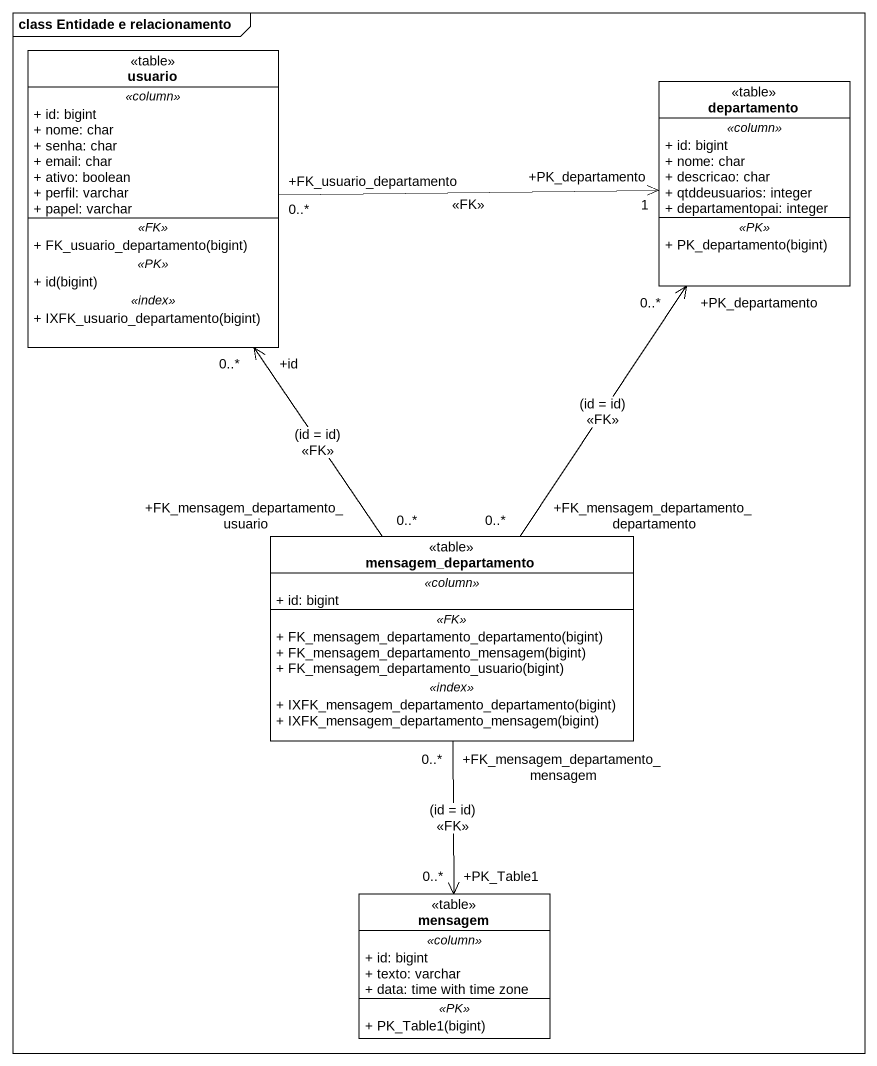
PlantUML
@startuml
mainframe class Entidade e relacionamento
hide circle
hide empty members
skinparam classAttributeIconSize 0
class usuario <<table>> {
  .. <<column>> ..
  + id: bigint
  + nome: char
  + senha: char
  + email: char
  + ativo: boolean
  + perfil: varchar
  + papel: varchar
  .. <<FK>> ..
  + FK_usuario_departamento(bigint)
  .. <<PK>> ..
  + id(bigint)
  .. <<index>> ..
  + IXFK_usuario_departamento(bigint)
}
class departamento <<table>> {
  .. <<column>> ..
  + id: bigint
  + nome: char
  + descricao: char
  + qtddeusuarios: integer
  + departamentopai: integer
  .. <<PK>> ..
  + PK_departamento(bigint)
}
class mensagem_departamento <<table>> {
  .. <<column>> ..
  + id: bigint
  .. <<FK>> ..
  + FK_mensagem_departamento_departamento(bigint)
  + FK_mensagem_departamento_mensagem(bigint)
  + FK_mensagem_departamento_usuario(bigint)
  .. <<index>> ..
  + IXFK_mensagem_departamento_departamento(bigint)
  + IXFK_mensagem_departamento_mensagem(bigint)
}
class mensagem <<table>> {
  .. <<column>> ..
  + id: bigint
  + texto: varchar
  + data: time with time zone
  .. <<PK>> ..
  + PK_Table1(bigint)
}
usuario "+FK_usuario_departamento\n0..*" -right-> "+PK_departamento\n1" departamento : <<FK>>
mensagem_departamento "+FK_mensagem_departamento_usuario\n0..*" -up-> "+id\n0..*" usuario : (id = id)\n<<FK>>
mensagem_departamento "+FK_mensagem_departamento_departamento\n0..*" -up-> "+PK_departamento\n0..*" departamento : (id = id)\n<<FK>>
mensagem_departamento "+FK_mensagem_departamento_mensagem\n0..*" --> "+PK_Table1\n0..*" mensagem : (id = id)\n<<FK>>
@enduml
